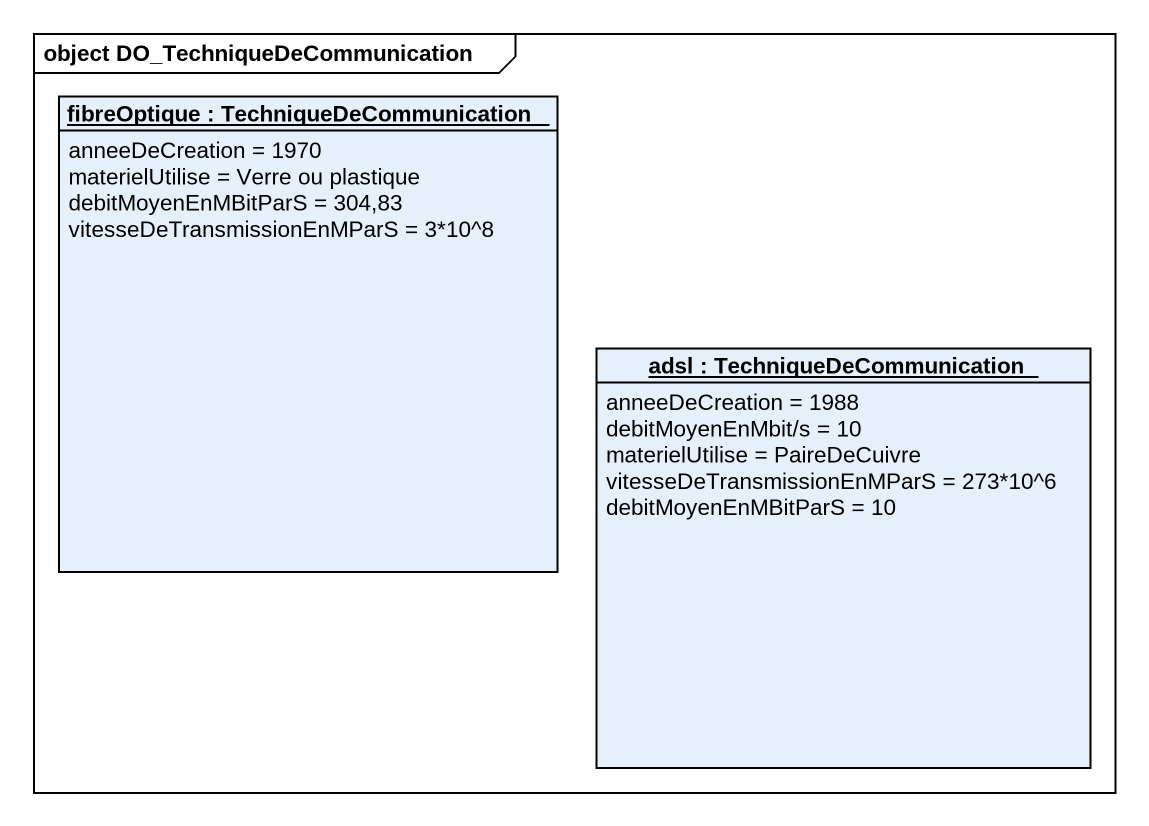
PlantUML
@startuml
mainframe object DO_TechniqueDeCommunication
hide circle
hide empty members
object "fibreOptique : TechniqueDeCommunication" as fibreOptique {
  anneeDeCreation = 1970
  materielUtilise = Verre ou plastique
  debitMoyenEnMBitParS = 304,83
  vitesseDeTransmissionEnMParS = 3*10^8
}
object "adsl : TechniqueDeCommunication" as adsl {
  anneeDeCreation = 1988
  debitMoyenEnMbit/s = 10
  materielUtilise = PaireDeCuivre
  vitesseDeTransmissionEnMParS = 273*10^6
  debitMoyenEnMBitParS = 10
}
@enduml
